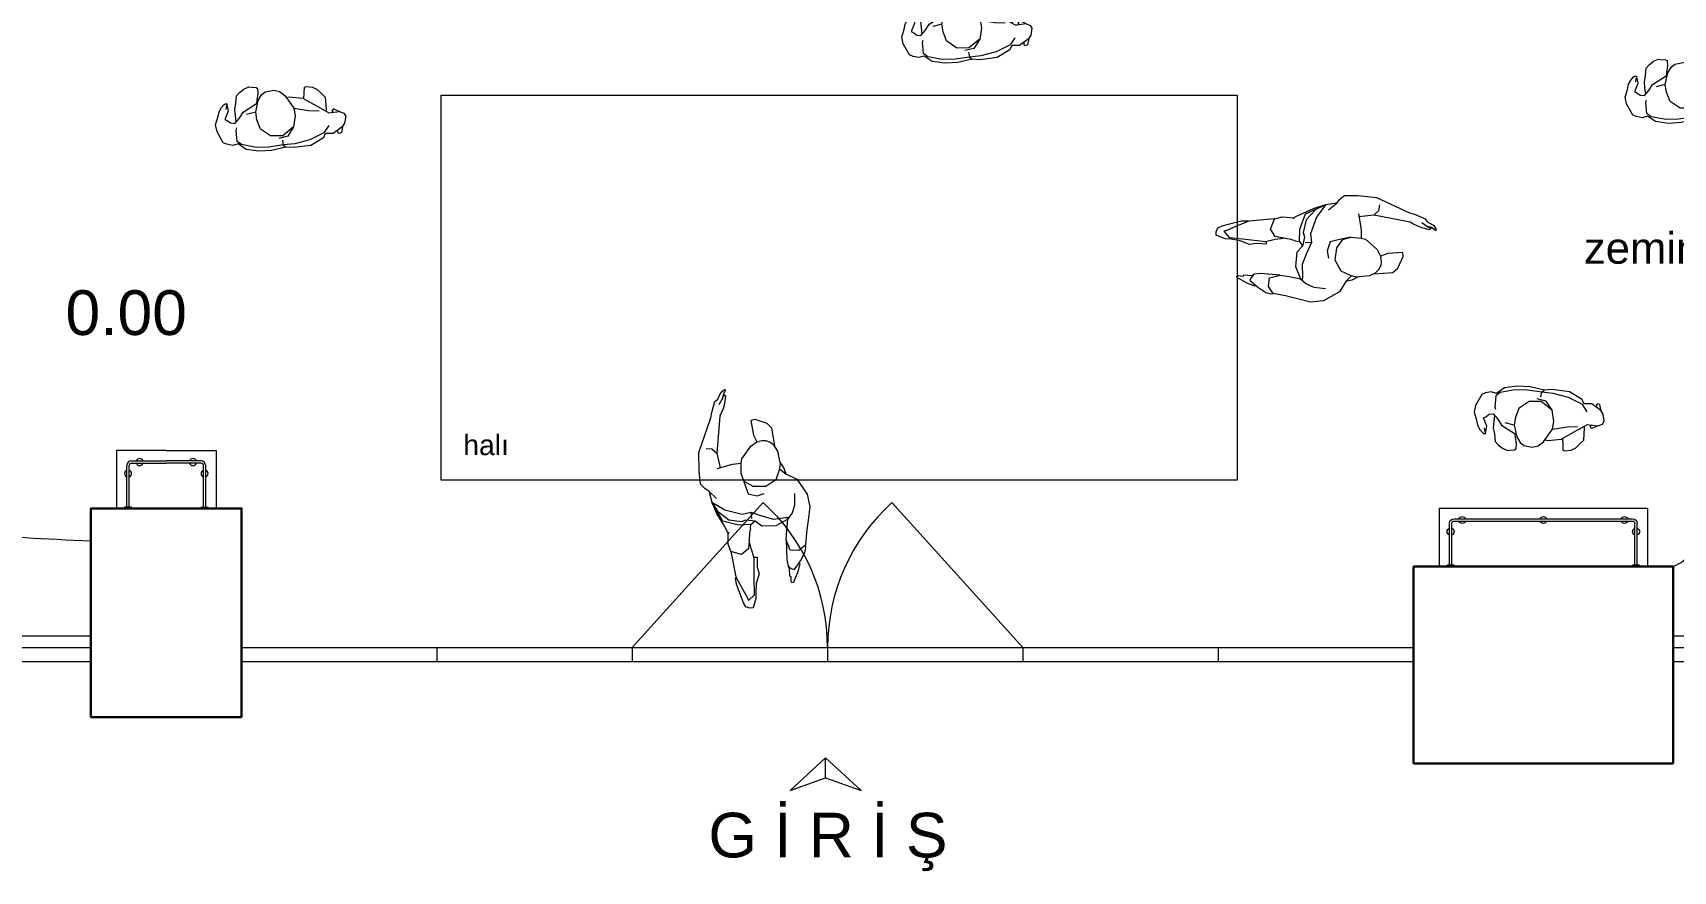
# Model space of a CAD drawing. Header units: millimetres. Extents: x 5421816 to 5431444, y -630403 to -629653.
# Drawn here: x 5425171 to 5425879, y -630403 to -630041 of the extents above; entities that cross this region are included whole.
import ezdxf

# ---------------------------------------------------------------- set-up
doc = ezdxf.new("R2010")
doc.units = ezdxf.units.MM
doc.header["$LTSCALE"] = 0.05
doc.linetypes.add('HIDDEN', pattern=[9.525, 6.35, -3.175])
doc.layers.get('0').update_dxf_attribs({"color": 253})
for name, color, linetype, lineweight in [('A-ALÇIPAN', 30, 'Continuous', 30), ('TEFRIS', 251, 'Continuous', 9), ('tefriş', 45, 'Continuous', 18)]:
    doc.layers.add(name, color=color, linetype=linetype, lineweight=lineweight)
doc.layers.add('SD-STATİK', color=7, linetype='HIDDEN', lineweight=0, true_color=0x7d7d7d)
doc.styles.get("Standard").update_dxf_attribs({"font": 'arial.ttf'})

# ---------------------------------------------------------------- blocks, each defined once
blk = doc.blocks.new('ADSAFDF')
for p, q in [((21261.02, -21269.79), (21262.34, -21268.38)), ((21262.34, -21268.38), (21264.66, -21266.77)), ((21264.66, -21266.77), (21270.38, -21267.22)), ((21270.38, -21267.22), (21278.27, -21268.63)), ((21278.27, -21268.63), (21292.07, -21276.4)), ((21208.21, -21278.1), (21209.1, -21276.46)), ((21209.1, -21276.46), (21210.96, -21275.72)), ((21210.96, -21275.72), (21215.46, -21274.95)), ((21215.46, -21274.95), (21219.5, -21274.25)), ((21222.66, -21274.59), (21216.44, -21276.64)), ((21219.5, -21274.25), (21222.21, -21274.4)), ((21233.74, -21274.44), (21222.66, -21274.59)), ((21231.71, -21278.77), (21233.74, -21274.44)), ((21233.74, -21274.44), (21237.08, -21273.82)), ((21233.74, -21274.44), (21233.74, -21274.44)), ((21237.08, -21273.82), (21242.15, -21274.74)), ((21242.55, -21274.44), (21241.72, -21275.08)), ((21244.84, -21273.65), (21242.55, -21274.44)), ((21244.26, -21279.78), (21247.31, -21273.41)), ((21250.72, -21271.44), (21244.84, -21273.65)), ((21247.36, -21276), (21245.7, -21281.37)), ((21247.31, -21273.41), (21256.11, -21270.2)), ((21249.58, -21273.94), (21247.36, -21276)), ((21251.9, -21275.08), (21248.72, -21282.18)), ((21251.87, -21271.84), (21249.58, -21273.94)), ((21256.11, -21270.2), (21250.72, -21271.44)), ((21256.11, -21270.2), (21251.87, -21271.84)), ((21256.11, -21270.2), (21251.9, -21275.08)), ((21261.17, -21269.76), (21256.11, -21270.2)), ((21256.11, -21270.2), (21256.11, -21270.2)), ((21257.32, -21272.41), (21261.02, -21269.79)), ((21270.07, -21275.17), (21270.71, -21281.97)), ((21276.56, -21276.22), (21270.08, -21276.47)), ((21278.76, -21274.43), (21276.56, -21276.22)), ((21291.99, -21280.36), (21276.56, -21276.22)), ((21279.43, -21271.97), (21278.76, -21274.43)), ((21292.07, -21276.4), (21294.15, -21277.14)), ((21208.12, -21279.52), (21208.21, -21278.1)), ((21211.87, -21281.41), (21208.12, -21279.52)), ((21213.19, -21277.78), (21211.6, -21278.1)), ((21211.6, -21278.1), (21213.58, -21281.03)), ((21214.4, -21281.81), (21211.87, -21281.41)), ((21216.44, -21276.64), (21213.19, -21277.78)), ((21213.58, -21281.03), (21220.83, -21282.23)), ((21218.22, -21282.74), (21214.4, -21281.81)), ((21222.1, -21284.65), (21218.22, -21282.74)), ((21220.83, -21282.23), (21229.2, -21283.88)), ((21229.2, -21283.88), (21233.41, -21283.22)), ((21233.5, -21282.16), (21231.71, -21278.77)), ((21233.41, -21283.22), (21236.95, -21283.08)), ((21236.95, -21283.08), (21233.5, -21282.16)), ((21240.16, -21283.84), (21236.95, -21283.08)), ((21243.7, -21285.09), (21244.26, -21279.78)), ((21246.08, -21283.28), (21244.9, -21287.18)), ((21245.7, -21281.37), (21246.08, -21283.28)), ((21248.72, -21282.18), (21248.87, -21285.9)), ((21270.71, -21281.97), (21270.4, -21285.65)), ((21293.14, -21281.16), (21291.99, -21280.36)), ((21294.94, -21282.28), (21293.14, -21281.16)), ((21294.15, -21277.14), (21298.59, -21279.39)), ((21296.85, -21283.22), (21294.94, -21282.28)), ((21298.45, -21283.71), (21296.85, -21283.22)), ((21296.96, -21280.9), (21299.5, -21282.98)), ((21298.59, -21279.39), (21299.34, -21280.85)), ((21300.95, -21283.37), (21298.95, -21282.68)), ((21299.34, -21280.85), (21302.01, -21282.61)), ((21299.5, -21282.98), (21300.89, -21283.78)), ((21302.61, -21284.81), (21300.95, -21283.37)), ((21302.01, -21282.61), (21302.97, -21284.45)), ((21225.05, -21284.42), (21222.1, -21284.65)), ((21227.42, -21284.84), (21225.05, -21284.42)), ((21229.35, -21285.13), (21227.42, -21284.84)), ((21229.46, -21283.94), (21229.35, -21285.13)), ((21241.95, -21284.56), (21240.16, -21283.84)), ((21242.29, -21289.55), (21241.25, -21295.64)), ((21241.95, -21284.56), (21243.7, -21285.09)), ((21244.9, -21287.18), (21242.29, -21289.55)), ((21243.7, -21285.09), (21244.9, -21287.18)), ((21248.87, -21285.9), (21246.16, -21285.76)), ((21248.87, -21285.9), (21246.26, -21290.71)), ((21256.91, -21286.27), (21255.34, -21289.95)), ((21255.34, -21289.95), (21255.73, -21293.12)), ((21261.09, -21285.56), (21256.91, -21286.27)), ((21258.55, -21294.26), (21259.55, -21288.99)), ((21259.55, -21288.99), (21262.45, -21285.61)), ((21265.93, -21284.81), (21261.09, -21285.56)), ((21262.45, -21285.61), (21265.93, -21284.81)), ((21265.93, -21284.81), (21270.4, -21285.65)), ((21270.4, -21285.65), (21272.22, -21286.27)), ((21270.4, -21285.65), (21272.22, -21286.27)), ((21272.22, -21286.27), (21276.95, -21291.08)), ((21299.97, -21284.33), (21298.45, -21283.71)), ((21300.89, -21283.78), (21299.97, -21284.33)), ((21302.97, -21284.45), (21302.61, -21284.81)), ((21215.72, -21297.85), (21216.39, -21297.67)), ((21216.39, -21297.67), (21218.32, -21298.05)), ((21218.32, -21298.05), (21218.67, -21297.58)), ((21218.67, -21297.58), (21222.07, -21298.04)), ((21223, -21297.63), (21221.87, -21298.76)), ((21222.07, -21298.04), (21223, -21297.63)), ((21225.83, -21297.52), (21223, -21297.63)), ((21234.38, -21298.82), (21225.83, -21297.52)), ((21241.25, -21295.64), (21242.97, -21301.15)), ((21244.1, -21295.01), (21243.88, -21300.23)), ((21246.26, -21290.71), (21244.1, -21295.01)), ((21260.69, -21299.16), (21258.55, -21294.26)), ((21276.95, -21291.08), (21278.18, -21294)), ((21278.04, -21297.86), (21278.31, -21296.23)), ((21281.34, -21293.15), (21278.18, -21294)), ((21278.18, -21294), (21278.24, -21295.02)), ((21278.31, -21296.23), (21278.24, -21295.02)), ((21287.82, -21293.14), (21281.34, -21293.15)), ((21285.2, -21299.84), (21287.83, -21294.99)), ((21287.83, -21294.99), (21287.82, -21293.14)), ((21215.75, -21298.62), (21215.72, -21297.85)), ((21217.38, -21299.56), (21215.75, -21298.62)), ((21219.31, -21300.9), (21217.38, -21299.56)), ((21220.41, -21301.51), (21219.31, -21300.9)), ((21223.27, -21302.77), (21220.41, -21301.51)), ((21221.87, -21298.76), (21221.17, -21299.97)), ((21221.17, -21299.97), (21224.32, -21303.28)), ((21224.32, -21303.28), (21227.59, -21305.81)), ((21228.88, -21303.36), (21229.7, -21299.63)), ((21230.68, -21306.54), (21228.88, -21303.36)), ((21229.7, -21299.63), (21234.38, -21298.82)), ((21234.38, -21298.82), (21238.13, -21299.78)), ((21238.13, -21299.78), (21242.97, -21301.15)), ((21242.97, -21301.15), (21245.13, -21303.35)), ((21243.88, -21300.23), (21243.72, -21301.49)), ((21245.13, -21303.35), (21248.45, -21305.16)), ((21262.43, -21303.81), (21259.24, -21308.03)), ((21264.5, -21301.33), (21260.69, -21299.16)), ((21264.97, -21301.5), (21262.43, -21303.81)), ((21265.04, -21303.37), (21262.43, -21303.81)), ((21266.98, -21302.22), (21264.5, -21301.33)), ((21267.82, -21302.2), (21265.04, -21303.37)), ((21272.66, -21302.09), (21266.98, -21302.22)), ((21274.45, -21301.41), (21272.66, -21302.09)), ((21274.45, -21301.41), (21282.85, -21301.42)), ((21274.47, -21301.42), (21275.37, -21301.08)), ((21275.37, -21301.08), (21276.91, -21299.74)), ((21276.91, -21299.74), (21278.04, -21297.86)), ((21282.85, -21301.42), (21285.2, -21299.84)), ((21227.59, -21305.81), (21229.65, -21306.6)), ((21229.65, -21306.6), (21230.68, -21306.54)), ((21235.92, -21307.95), (21230.68, -21306.54)), ((21240.99, -21309.68), (21235.92, -21307.95)), ((21246.55, -21311.44), (21240.99, -21309.68)), ((21252.06, -21311.3), (21246.55, -21311.44)), ((21248.45, -21305.16), (21253.36, -21306.14)), ((21259.24, -21308.03), (21252.06, -21311.3))]:
    blk.add_line(p, q)
blk = doc.blocks.new('cfcfcfcfc')
for p, q in [((220712.42, -32187.41), (220713.48, -32187.12)), ((220713.48, -32187.12), (220713.95, -32187.65)), ((220719.01, -32187.54), (220719.73, -32186.97)), ((220719.73, -32186.97), (220720.27, -32185.76)), ((220719.9, -32187.92), (220726.13, -32185.4)), ((220720.27, -32185.76), (220725.95, -32182.87)), ((220725.95, -32182.87), (220733.39, -32182.48)), ((220726.13, -32185.4), (220732.82, -32184.14)), ((220732.82, -32184.14), (220737.82, -32183.94)), ((220733.39, -32182.48), (220736.78, -32182.96)), ((220735.63, -32187.55), (220739.53, -32186.9)), ((220736.78, -32182.96), (220742.96, -32181.97)), ((220737.82, -32183.94), (220736.78, -32182.96)), ((220737.82, -32183.94), (220744.06, -32183.48)), ((220738.01, -32186.09), (220737.82, -32183.94)), ((220742.96, -32181.97), (220748.54, -32182.02)), ((220744.06, -32183.48), (220749.41, -32183.76)), ((220748.54, -32182.02), (220753.96, -32183.21)), ((220749.41, -32183.76), (220755.68, -32185.37)), ((220753.96, -32183.21), (220757.21, -32185.81)), ((220755.68, -32185.37), (220757.54, -32186.92)), ((220757.21, -32185.81), (220759.54, -32185.27)), ((220757.54, -32186.92), (220757.57, -32191.65)), ((220759.54, -32185.27), (220762.03, -32185.97)), ((220762.03, -32185.97), (220763.6, -32186.72)), ((220763.6, -32186.72), (220765.87, -32191.71)), ((220710.04, -32194.43), (220710.72, -32191.49)), ((220710.72, -32191.49), (220711.86, -32189.91)), ((220711.76, -32190.05), (220712.42, -32187.41)), ((220711.86, -32189.91), (220715.91, -32187.4)), ((220713.95, -32187.65), (220713.87, -32188.64)), ((220715.91, -32187.4), (220719.01, -32187.54)), ((220717.66, -32190.89), (220719.9, -32187.92)), ((220731.79, -32196.08), (220732.82, -32191.37)), ((220732.82, -32191.37), (220735.63, -32187.55)), ((220732.82, -32191.37), (220737.74, -32187.9)), ((220737.74, -32187.9), (220743.03, -32188.23)), ((220743.03, -32188.23), (220746.69, -32191.13)), ((220746.69, -32191.13), (220747.21, -32191.69)), ((220747.21, -32191.69), (220748.4, -32195.57)), ((220757.57, -32191.65), (220757.22, -32192.69)), ((220765.87, -32191.71), (220766.29, -32194.64)), ((220710.72, -32195.72), (220710.04, -32194.43)), ((220712.55, -32196.65), (220710.72, -32195.72)), ((220716.24, -32196.41), (220712.55, -32196.65)), ((220712.55, -32196.65), (220713.95, -32197.3)), ((220713.95, -32197.3), (220715.1, -32198.01)), ((220715.1, -32198.01), (220715.89, -32197.13)), ((220715.89, -32197.13), (220715.25, -32196.46)), ((220717.13, -32196.35), (220716.24, -32196.41)), ((220721.71, -32199.36), (220717.13, -32196.35)), ((220718.27, -32203.17), (220718.29, -32197.97)), ((220718.29, -32197.97), (220718.43, -32197.21)), ((220725.8, -32197.99), (220721.34, -32197.51)), ((220728.05, -32203.45), (220721.71, -32199.36)), ((220732.12, -32199.48), (220725.8, -32197.99)), ((220732.12, -32199.48), (220731.79, -32196.08)), ((220735.6, -32205.2), (220732.12, -32199.48)), ((220748.63, -32198.89), (220747.18, -32203.81)), ((220754.1, -32199.32), (220747.99, -32202.58)), ((220748.4, -32195.57), (220748.63, -32198.89)), ((220748.63, -32198.89), (220752.64, -32198.19)), ((220755.84, -32196.85), (220754.1, -32199.32)), ((220758, -32194.72), (220755.84, -32196.85)), ((220757.57, -32200.7), (220756.86, -32203.33)), ((220757.37, -32195.35), (220757.51, -32198.02)), ((220757.51, -32198.02), (220757.57, -32200.7)), ((220759.79, -32195.03), (220758, -32194.72)), ((220761.12, -32196.22), (220759.79, -32195.03)), ((220760.41, -32200.14), (220762.16, -32196.71)), ((220760.56, -32201.83), (220760.41, -32200.14)), ((220762.16, -32196.71), (220761.12, -32196.22)), ((220761.2, -32201.95), (220761.39, -32200.94)), ((220764.41, -32200.08), (220763.35, -32201.83)), ((220765.03, -32197.92), (220764.41, -32200.08)), ((220766.29, -32194.64), (220765.03, -32197.92)), ((220719.53, -32204.62), (220718.27, -32203.17)), ((220721.43, -32206.8), (220719.53, -32204.62)), ((220723.43, -32207.88), (220721.43, -32206.8)), ((220726.08, -32208.45), (220723.43, -32207.88)), ((220726.94, -32208.16), (220726.08, -32208.45)), ((220727.17, -32205.71), (220726.94, -32208.16)), ((220727.48, -32203.09), (220727.17, -32205.71)), ((220733.77, -32204.54), (220728.05, -32203.45)), ((220735.09, -32204.35), (220733.77, -32204.54)), ((220737.75, -32207.08), (220735.6, -32205.2)), ((220740.21, -32207.84), (220737.75, -32207.08)), ((220743.91, -32207.34), (220740.21, -32207.84)), ((220745.57, -32206.15), (220743.91, -32207.34)), ((220747.18, -32203.81), (220745.57, -32206.15)), ((220747.09, -32206.86), (220747.73, -32204.04)), ((220747.11, -32209.07), (220747.09, -32206.86)), ((220747.99, -32202.58), (220747.52, -32202.65)), ((220747.73, -32204.04), (220747.99, -32202.58)), ((220754.96, -32207.88), (220752.98, -32209.19)), ((220756.39, -32206.48), (220754.96, -32207.88)), ((220756.86, -32203.33), (220756.39, -32206.48)), ((220760.79, -32202.66), (220760.56, -32201.83)), ((220760.68, -32203.4), (220760.79, -32203.02)), ((220761.57, -32203.4), (220760.68, -32203.4)), ((220760.79, -32203.02), (220761.2, -32201.95)), ((220762.05, -32203.07), (220761.57, -32203.4)), ((220763.35, -32201.83), (220762.05, -32203.07)), ((220747.74, -32209.48), (220747.11, -32209.07)), ((220749.72, -32209.8), (220747.74, -32209.48)), ((220750.82, -32210.02), (220749.72, -32209.8)), ((220752.98, -32209.19), (220750.82, -32210.02))]:
    blk.add_line(p, q)
blk = doc.blocks.new('asdfdfsafda')
at = {"layer": 'TEFRIS', "linetype": 'ByBlock'}
for p, q in [((5419321.26, -621653.71), (5419321.26, -621653.21)), ((5419324.26, -621653.21), (5419321.26, -621653.21)), ((5419324.26, -621653.71), (5419321.26, -621653.71)), ((5419322.26, -621653.71), (5419322.26, -621671.71)), ((5419323.26, -621653.71), (5419323.26, -621671.71)), ((5419324.26, -621653.21), (5419324.26, -621653.71)), ((5419401.26, -621653.71), (5419401.26, -621653.21)), ((5419404.26, -621653.21), (5419401.26, -621653.21)), ((5419404.26, -621653.71), (5419401.26, -621653.71)), ((5419402.26, -621653.71), (5419402.26, -621671.71)), ((5419403.26, -621653.71), (5419403.26, -621671.71)), ((5419404.26, -621653.21), (5419404.26, -621653.71)), ((5419324.26, -621672.71), (5419401.26, -621672.71)), ((5419324.26, -621673.71), (5419401.26, -621673.71))]:
    blk.add_line(p, q, dxfattribs=at)
blk.add_lwpolyline([(5419407.76, -621653.21), (5419407.76, -621678.21), (5419317.76, -621678.21), (5419317.76, -621653.21)], close=True, dxfattribs=at)
for centre, radius, start, end in [((5419322.76, -621668.21), 1.5, 109.47122, 250.52878), ((5419322.76, -621668.21), 1.5, 289.47122, 70.52878), ((5419402.76, -621668.21), 1.5, 109.47122, 250.52878), ((5419402.76, -621668.21), 1.5, 289.47122, 70.52878), ((5419324.26, -621671.71), 2, 180, 270), ((5419324.26, -621671.71), 1, 180, 270), ((5419327.76, -621673.21), 1.5, 19.47122, 160.52878), ((5419327.76, -621673.21), 1.5, 199.47122, 340.52878), ((5419362.76, -621673.21), 1.5, 19.47122, 160.52878), ((5419362.76, -621673.21), 1.5, 199.47122, 340.52878), ((5419397.76, -621673.21), 1.5, 19.47122, 160.52878), ((5419397.76, -621673.21), 1.5, 199.47122, 340.52878), ((5419401.26, -621671.71), 1, 270, 0), ((5419401.26, -621671.71), 2, 270, 0)]:
    blk.add_arc(centre, radius, start, end, dxfattribs=at)
blk = doc.blocks.new('adffdafa')
at = {"layer": 'TEFRIS', "linetype": 'ByBlock'}
for p, q in [((5422470.27, -620466.09), (5422448.77, -620466.09)), ((5422448.77, -620466.09), (5422448.77, -620491.09)), ((5422455.27, -620470.59), (5422470.27, -620470.59)), ((5422470.27, -620466.09), (5422491.77, -620466.09)), ((5422485.27, -620470.59), (5422470.27, -620470.59)), ((5422491.77, -620466.09), (5422491.77, -620491.09)), ((5422453.27, -620490.59), (5422453.27, -620472.59)), ((5422454.27, -620490.59), (5422454.27, -620472.59)), ((5422455.27, -620471.59), (5422470.27, -620471.59)), ((5422485.27, -620471.59), (5422470.27, -620471.59)), ((5422486.27, -620490.59), (5422486.27, -620472.59)), ((5422487.27, -620490.59), (5422487.27, -620472.59)), ((5422448.77, -620491.09), (5422470.27, -620491.09)), ((5422455.27, -620490.59), (5422452.27, -620490.59)), ((5422452.27, -620490.59), (5422452.27, -620491.09)), ((5422455.27, -620491.09), (5422452.27, -620491.09)), ((5422455.27, -620491.09), (5422455.27, -620490.59)), ((5422491.77, -620491.09), (5422470.27, -620491.09)), ((5422485.27, -620491.09), (5422485.27, -620490.59)), ((5422485.27, -620490.59), (5422488.27, -620490.59)), ((5422485.27, -620491.09), (5422488.27, -620491.09)), ((5422488.27, -620490.59), (5422488.27, -620491.09))]:
    blk.add_line(p, q, dxfattribs=at)
for centre, radius, start, end in [((5422455.27, -620472.59), 2, 90, 180), ((5422458.77, -620471.09), 1.5, 19.47122, 160.52878), ((5422481.77, -620471.09), 1.5, 19.47122, 160.52878), ((5422485.27, -620472.59), 2, 0, 90), ((5422453.77, -620476.09), 1.5, 109.47122, 250.52878), ((5422455.27, -620472.59), 1, 90, 180), ((5422453.77, -620476.09), 1.5, 289.47122, 70.52878), ((5422458.77, -620471.09), 1.5, 199.47122, 340.52878), ((5422481.77, -620471.09), 1.5, 199.47122, 340.52878), ((5422485.27, -620472.59), 1, 0, 90), ((5422486.77, -620476.09), 1.5, 109.47122, 250.52878), ((5422486.77, -620476.09), 1.5, 289.47122, 70.52878)]:
    blk.add_arc(centre, radius, start, end, dxfattribs=at)

msp = doc.modelspace()

# ---------------------------------------------------------------- linework, layer by layer
at = {"layer": 'A-ALÇIPAN'}
for p, q in [((5425196.05, -630316.18), (5425196.05, -630246.18)), ((5425196.05, -630246.18), (5425261.05, -630246.18)), ((5425261.05, -630246.18), (5425261.05, -630316.18)), ((5425766.55, -630356.18), (5425766.55, -630271.18)), ((5425766.55, -630271.18), (5425878.55, -630271.18)), ((5425878.55, -630271.18), (5425878.55, -630356.18)), ((5425878.55, -630356.18), (5425766.55, -630356.18))]:
    msp.add_line(p, q, dxfattribs=at)
msp.add_lwpolyline([(5425261.05, -630336.18), (5425196.05, -630336.18), (5425196.05, -630246.18), (5425261.05, -630246.18)], close=True, dxfattribs=at)
at = {"layer": 'SD-STATİK', "color": 7, "linetype": 'ByBlock'}
for p, q in [((5425512.91, -630353.72), (5425497.59, -630367.9)), ((5425512.91, -630362.33), (5425512.91, -630353.72)), ((5425512.91, -630353.72), (5425528.24, -630367.9)), ((5425497.59, -630367.9), (5425512.91, -630362.33)), ((5425512.91, -630362.33), (5425528.24, -630367.9))]:
    msp.add_line(p, q, dxfattribs=at)
at = {"layer": 'TEFRIS', "linetype": 'ByBlock'}
for p, q in [((5425429.55, -630306.18), (5425486.02, -630243.66)), ((5425598.05, -630306.18), (5425541.57, -630243.66)), ((5424919.55, -630306.18), (5425196.05, -630306.18)), ((5425261.05, -630306.18), (5425766.55, -630306.18)), ((5425345.3, -630306.18), (5425345.3, -630312.18)), ((5425429.55, -630306.18), (5425429.55, -630312.18)), ((5425513.8, -630306.18), (5425513.8, -630312.18)), ((5425598.05, -630306.18), (5425598.05, -630312.18)), ((5425682.3, -630306.18), (5425682.3, -630312.18)), ((5425878.55, -630306.18), (5426114.55, -630306.18)), ((5424919.55, -630312.18), (5425196.05, -630312.18)), ((5425261.05, -630312.18), (5425766.55, -630312.18)), ((5425878.55, -630312.18), (5426114.55, -630312.18))]:
    msp.add_line(p, q, dxfattribs=at)
msp.add_lwpolyline([(5425347.19, -630067.92), (5425690.54, -630067.92), (5425690.54, -630234.07), (5425347.19, -630234.07)], close=True, dxfattribs=at)
for centre, start, end in [((5425429.55, -630306.18), 0, 47.91022), ((5425598.05, -630306.18), 132.08978, 180)]:
    msp.add_arc(centre, 84.25, start, end, dxfattribs=at)
at = {"layer": 'tefriş', "transparency": 33554541}
msp.add_line((5425878.55, -630301.18), (5426114.55, -630301.18), dxfattribs=at)
msp.add_lwpolyline([(5424919.55, -630301.18), (5425196.05, -630301.18)], dxfattribs=at)
at = {"layer": 'tefriş'}
msp.add_arc((5425870.86, -630252.64), 20.07, 292.5085, 3.30201, dxfattribs=at)
msp.add_open_spline([(5425106.55, -630253.2, 88.31), (5425113.73, -630254.52, 50.52), (5425124.94, -630256.59, -8.43), (5425176.26, -630259.25, -6.39), (5425196.05, -630260.23, -3.58)], degree=3, knots=[0, 0, 0, 0, 96.250057, 150.139889, 150.139889, 150.139889, 150.139889], dxfattribs=at)

# ---------------------------------------------------------------- block references
for name, p, rotation in [('cfcfcfcfc', (5648049.84, -646358.93), 184.1030965144772), ('cfcfcfcfc', (5648361.86, -646384.85), 184.1030965144772), ('cfcfcfcfc', (5647753.84, -646396.83), 184.1030965144772), ('ADSAFDF', (5402903.06, -610538.78), 4.400522898995431), ('ADSAFDF', (5408392.99, -654998.93), 100.429501300588)]:
    msp.add_blockref(name, p, dxfattribs=dict(at, rotation=rotation))
at = {"layer": 'tefriş', "xscale": -1}
for name, p, rotation in [('cfcfcfcfc', (5648296.71, -613888.75), 355.8969034855229), ('asdfdfsafda', (6459.78, -1251924.39), 180)]:
    msp.add_blockref(name, p, dxfattribs=dict(at, rotation=rotation))
at = {"layer": 'tefriş'}
msp.add_blockref('adffdafa', (2758.28, -9755.1), dxfattribs=at)

# ---------------------------------------------------------------- texts
at = {"layer": 'SD-STATİK', "color": 7, "linetype": 'ByBlock', "attachment_point": 7}
for s, insert, char_height in [('zemin:beton', (5425840.01, -630140.84), 13.484), ('0.00', (5425185.09, -630171.67), 19.263), ('halı', (5425356.66, -630223.32), 8.736), ('G İ R İ Ş', (5425462.37, -630402.63), 19.263)]:
    msp.add_mtext_dynamic_manual_height_columns(s, width=1669.2448, gutter_width=60, heights=[0], dxfattribs=dict(at, insert=insert, char_height=char_height))

doc.saveas('drawing.dxf')
